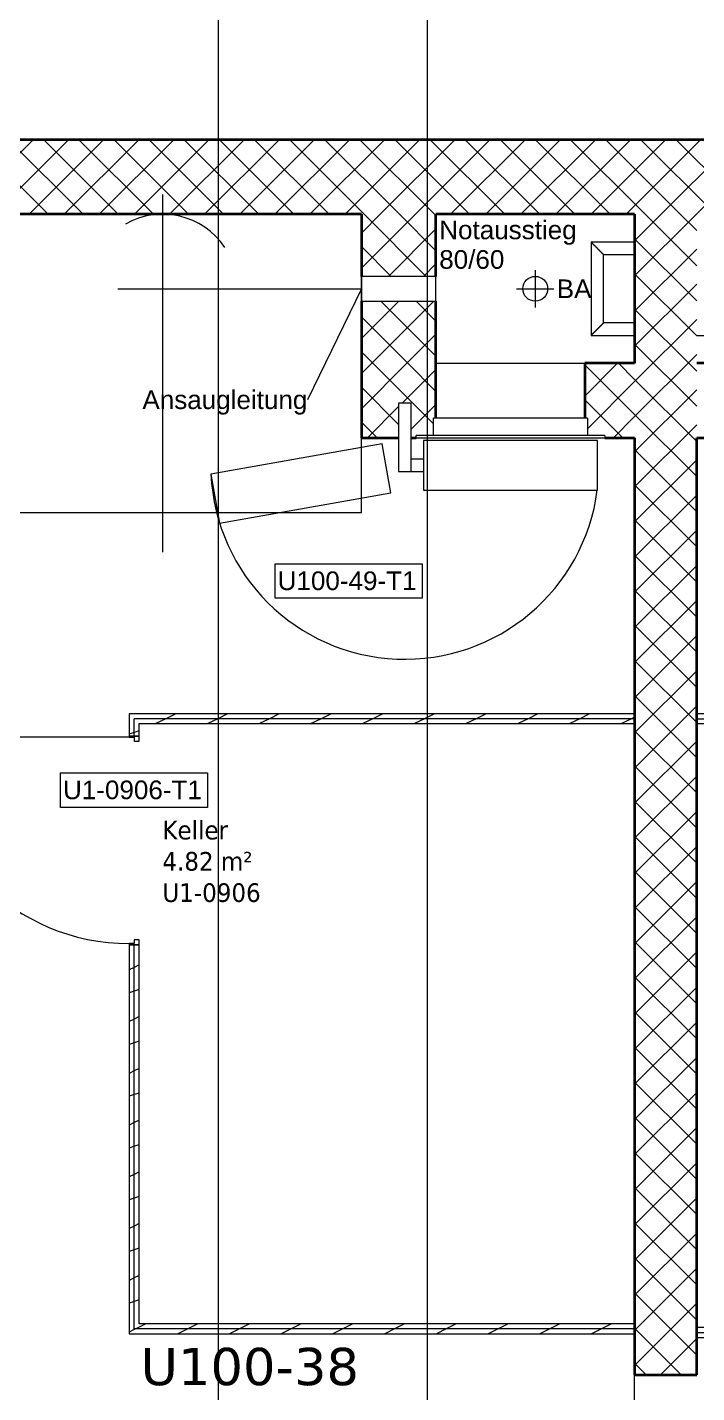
# Model space of a CAD drawing. Extents: x -982 to 937, y -179 to 616.
# Drawn here: x -832.5 to -778.6, y 395.7 to 505.6 of the extents above; entities that cross this region are included whole.
import ezdxf
from ezdxf.lldxf.tags import DXFTag

# ---------------------------------------------------------------- set-up
doc = ezdxf.new("R2010")
doc.units = 0
doc.layers.get('0').update_dxf_attribs({"lineweight": 13})
for name, color, linetype, lineweight in [('A-____-NOTE-TEXT', 7, 'Continuous', 9), ('A-AREA-____-IDEN', 7, 'Continuous', 5), ('A-DETL-____-THIN', 7, 'Continuous', 9), ('A-DETL-GENF-HDLN', 7, '_Verdeckte Linien_', 9), ('A-DOOR-____-HDLN', 7, '_Verdeckte Linien_', 9), ('A-DOOR-____-IDEN', 7, 'Continuous', 5), ('A-DOOR-____-OTLN', 7, 'Continuous', 9), ('A-DOOR-FRAM-MCUT', 7, 'Continuous', 9), ('A-DOOR-FRAM-OTLN', 7, 'Continuous', 9), ('A-DOOR-OPNG-OTLN', 7, 'Continuous', 9), ('A-WALL-____-MCUT', 7, 'Continuous', 35), ('A-WALL-____-PATT', 7, 'Continuous', 35), ('A-WALL-FNSH-MCUT', 7, 'Continuous', 35), ('I-WALL-____-OTLN', 7, 'Continuous', 9), ('M-HVAC-DUCT-IDEN', 7, 'Continuous', 5), ('M-HVAC-DUCT-OTLN', 7, 'Continuous', 9), ('Q-SPCQ-____-HDLN', 7, '_Verdeckte Linien_', 9), ('S-GRID-____-OTLN', 7, 'Continuous', 5), ('Vertikale Erschließung', 7, 'Continuous', 9)]:
    doc.layers.add(name, color=color, linetype=linetype, lineweight=lineweight)
doc.styles.get("Standard").update_dxf_attribs({"font": 'arial.ttf'})
tags = doc.linetypes.add('_Rasterlinie_', pattern=[0.375, 0.2, -0.05, 0.075, -0.05]).pattern_tags.tags
tags[10:11] = [DXFTag(74, 4), DXFTag(75, 0), DXFTag(340, '0'), DXFTag(46, 1.0), DXFTag(50, 0.0), DXFTag(44, 0.0), DXFTag(45, 0.0)]
tags[8:9] = [DXFTag(74, 4), DXFTag(75, 0), DXFTag(340, '0'), DXFTag(46, 1.0), DXFTag(50, 0.0), DXFTag(44, 0.0), DXFTag(45, 0.0)]
tags[6:7] = [DXFTag(74, 4), DXFTag(75, 0), DXFTag(340, '0'), DXFTag(46, 1.0), DXFTag(50, 0.0), DXFTag(44, 0.0), DXFTag(45, 0.0)]
tags[4:5] = [DXFTag(74, 4), DXFTag(75, 0), DXFTag(340, '0'), DXFTag(46, 1.0), DXFTag(50, 0.0), DXFTag(44, 0.0), DXFTag(45, 0.0)]
tags = doc.linetypes.add('_Strichpunkt - Fein_', pattern=[0.2, 0.1, -0.05, 0, -0.05]).pattern_tags.tags
tags[10:11] = [DXFTag(74, 4), DXFTag(75, 0), DXFTag(340, '0'), DXFTag(46, 1.0), DXFTag(50, 0.0), DXFTag(44, 0.0), DXFTag(45, 0.0)]
tags[8:9] = [DXFTag(74, 4), DXFTag(75, 0), DXFTag(340, '0'), DXFTag(46, 1.0), DXFTag(50, 0.0), DXFTag(44, 0.0), DXFTag(45, 0.0)]
tags[6:7] = [DXFTag(74, 4), DXFTag(75, 0), DXFTag(340, '0'), DXFTag(46, 1.0), DXFTag(50, 0.0), DXFTag(44, 0.0), DXFTag(45, 0.0)]
tags[4:5] = [DXFTag(74, 4), DXFTag(75, 0), DXFTag(340, '0'), DXFTag(46, 1.0), DXFTag(50, 0.0), DXFTag(44, 0.0), DXFTag(45, 0.0)]
tags = doc.linetypes.add('_Verdeckte Linien_', pattern=[0.15, 0.1, -0.05]).pattern_tags.tags
tags[6:7] = [DXFTag(74, 4), DXFTag(75, 0), DXFTag(340, '0'), DXFTag(46, 1.0), DXFTag(50, 0.0), DXFTag(44, 0.0), DXFTag(45, 0.0)]
tags[4:5] = [DXFTag(74, 4), DXFTag(75, 0), DXFTag(340, '0'), DXFTag(46, 1.0), DXFTag(50, 0.0), DXFTag(44, 0.0), DXFTag(45, 0.0)]
tags = doc.linetypes.add('Strich Punkt fein', pattern=[0.2, 0.1, -0.05, 0, -0.05]).pattern_tags.tags
tags[10:11] = [DXFTag(74, 4), DXFTag(75, 0), DXFTag(340, '0'), DXFTag(46, 1.0), DXFTag(50, 0.0), DXFTag(44, 0.0), DXFTag(45, 0.0)]
tags[8:9] = [DXFTag(74, 4), DXFTag(75, 0), DXFTag(340, '0'), DXFTag(46, 1.0), DXFTag(50, 0.0), DXFTag(44, 0.0), DXFTag(45, 0.0)]
tags[6:7] = [DXFTag(74, 4), DXFTag(75, 0), DXFTag(340, '0'), DXFTag(46, 1.0), DXFTag(50, 0.0), DXFTag(44, 0.0), DXFTag(45, 0.0)]
tags[4:5] = [DXFTag(74, 4), DXFTag(75, 0), DXFTag(340, '0'), DXFTag(46, 1.0), DXFTag(50, 0.0), DXFTag(44, 0.0), DXFTag(45, 0.0)]

# ---------------------------------------------------------------- blocks, each defined once
blk = doc.blocks.new('Referenz-A0UJ2GQRXE', base_point=(-954.02, -167.52))
at = {"layer": 'A-____-NOTE-TEXT', "color": 0, "linetype": 'Continuous', "lineweight": 5, "ltscale": 0.13}
for p, q in [((-791.56, 486.09), (-791.56, 483.09)), ((-793.06, 484.59), (-790.06, 484.59))]:
    blk.add_line(p, q, dxfattribs=at)
blk.add_circle((-791.56, 484.59), 1, dxfattribs=at)
at = {"layer": 'A-DETL-____-THIN', "color": 0, "linetype": 'Continuous', "ltscale": 0.13}
for p, q in [((-786.56, 472.39), (-800.56, 472.39)), ((-800.56, 472.39), (-800.56, 468.39)), ((-786.56, 468.39), (-786.56, 472.39)), ((-800.56, 468.39), (-786.56, 468.39))]:
    blk.add_line(p, q, dxfattribs=at)
at = {"layer": 'A-DETL-GENF-HDLN', "color": 0, "linetype": '_Verdeckte Linien_', "ltscale": 0.13}
for p, q in [((-821.56, 492.19), (-821.56, 463.39)), ((-824.56, 490.59), (-837.56, 490.59)), ((-805.56, 490.59), (-816.56, 490.59)), ((-805.56, 466.59), (-805.56, 490.59)), ((-825.16, 484.59), (-805.56, 484.59)), ((-803.88, 472.1), (-817.67, 469.67)), ((-803.19, 468.16), (-803.88, 472.1)), ((-817.67, 469.67), (-816.98, 465.73)), ((-816.98, 465.73), (-803.19, 468.16)), ((-837.56, 466.59), (-805.56, 466.59))]:
    blk.add_line(p, q, dxfattribs=at)
blk.add_ellipse((-821.56, 484.59), major_axis=(5, 3.32), ratio=1, start_param=0, end_param=1.50871, dxfattribs=at)
at = {"layer": 'A-DOOR-____-HDLN', "color": 0, "linetype": '_Verdeckte Linien_', "ltscale": 0.13}
blk.add_ellipse((-802.06, 470.4), major_axis=(-15.61, -0.72), ratio=1, start_param=0, end_param=2.96706, dxfattribs=at)
at = {"layer": 'A-DOOR-____-IDEN', "color": 0, "linetype": 'Continuous', "ltscale": 0.13}
for p, q in [((-812.5, 462.46), (-800.66, 462.46)), ((-812.5, 459.68), (-812.5, 462.46)), ((-800.66, 462.46), (-800.66, 459.68)), ((-800.66, 459.68), (-812.5, 459.68)), ((-829.78, 445.63), (-817.94, 445.63)), ((-829.78, 442.85), (-829.78, 445.63)), ((-817.94, 445.63), (-817.94, 442.85)), ((-817.94, 442.85), (-829.78, 442.85))]:
    blk.add_line(p, q, dxfattribs=at)
at = {"layer": 'A-DOOR-____-OTLN', "color": 0, "linetype": 'Continuous', "ltscale": 0.13}
for p, q in [((-802.56, 475.39), (-802.56, 469.89)), ((-801.56, 475.39), (-802.56, 475.39)), ((-801.56, 469.89), (-801.56, 475.39)), ((-800.56, 470.89), (-801.56, 470.89)), ((-802.56, 469.89), (-801.56, 469.89)), ((-801.56, 469.89), (-800.56, 469.89))]:
    blk.add_line(p, q, dxfattribs=at)
at = {"layer": 'A-DOOR-____-OTLN', "color": 0, "linetype": 'Strich Punkt fein', "ltscale": 0.13}
blk.add_line((-783.56, 379.19), (-783.56, 397.19), dxfattribs=at)
at = {"layer": 'A-DOOR-FRAM-MCUT', "color": 0, "linetype": 'Continuous', "ltscale": 0.13}
for p, q in [((-824.26, 448.59), (-824.26, 448.49)), ((-823.46, 448.59), (-824.26, 448.59)), ((-824.26, 448.49), (-823.86, 448.49)), ((-823.86, 448.49), (-823.86, 448.19)), ((-823.46, 448.19), (-823.46, 448.59)), ((-823.86, 448.19), (-823.46, 448.19)), ((-824.26, 431.89), (-824.26, 431.79)), ((-823.86, 431.89), (-824.26, 431.89)), ((-823.46, 432.19), (-823.86, 432.19)), ((-823.86, 432.19), (-823.86, 431.89)), ((-823.46, 431.79), (-823.46, 432.19)), ((-824.26, 431.79), (-823.46, 431.79))]:
    blk.add_line(p, q, dxfattribs=at)
at = {"layer": 'A-DOOR-FRAM-OTLN', "color": 0, "linetype": 'Continuous', "ltscale": 0.13}
for p, q in [((-787.36, 474.19), (-799.76, 474.19)), ((-799.76, 472.79), (-799.76, 474.19)), ((-787.36, 474.19), (-787.36, 472.79)), ((-785.96, 472.79), (-801.16, 472.79)), ((-801.16, 472.59), (-801.16, 472.79)), ((-801.16, 472.59), (-785.96, 472.59)), ((-785.96, 472.79), (-785.96, 472.59))]:
    blk.add_line(p, q, dxfattribs=at)
at = {"layer": 'A-DOOR-OPNG-OTLN', "color": 0, "linetype": 'Continuous', "ltscale": 0.13}
blk.add_line((-824.26, 448.49), (-840.86, 448.49), dxfattribs=at)
blk.add_ellipse((-824.26, 448.49), major_axis=(-16.6, 0), ratio=1, start_param=0, end_param=1.570796, dxfattribs=at)
at = {"layer": 'A-WALL-____-MCUT', "color": 0, "linetype": 'Continuous', "ltscale": 0.35}
for p, q in [((-659.46, 496.59), (-948.54, 496.59)), ((-805.56, 490.59), (-916.86, 490.59)), ((-805.56, 490.59), (-805.56, 485.59)), ((-799.56, 485.59), (-799.56, 490.59)), ((-783.56, 490.59), (-799.56, 490.59)), ((-783.56, 490.59), (-783.56, 478.59)), ((-805.56, 483.59), (-805.56, 472.59)), ((-799.56, 474.19), (-799.56, 483.59)), ((-783.56, 478.59), (-787.56, 478.59)), ((-787.56, 478.59), (-787.56, 474.19)), ((-774.56, 478.59), (-778.56, 478.59)), ((-805.56, 472.59), (-802.56, 472.59)), ((-801.56, 472.59), (-801.16, 472.59)), ((-785.96, 472.59), (-783.56, 472.59)), ((-783.56, 472.59), (-783.56, 397.19)), ((-778.56, 397.19), (-778.56, 472.59)), ((-778.56, 472.59), (-776.16, 472.59)), ((-783.56, 397.19), (-778.56, 397.19))]:
    blk.add_line(p, q, dxfattribs=at)
at = {"layer": 'A-WALL-____-MCUT', "color": 0, "linetype": 'Continuous', "lineweight": 9, "ltscale": 0.13}
for p, q in [((-823.86, 448.59), (-823.86, 449.99)), ((-783.56, 449.99), (-823.86, 449.99)), ((-778.56, 449.99), (-740.86, 449.99)), ((-823.86, 400.89), (-823.86, 431.79)), ((-783.56, 400.89), (-823.86, 400.89)), ((-778.56, 400.59), (-740.86, 400.59))]:
    blk.add_line(p, q, dxfattribs=at)
at = {"layer": 'A-WALL-____-PATT', "color": 0, "linetype": 'Continuous', "lineweight": 9, "ltscale": 0.13}
for p, q in [((-837.98, 490.59), (-831.98, 496.59)), ((-830.79, 490.59), (-836.79, 496.59)), ((-835.15, 490.59), (-829.15, 496.59)), ((-827.96, 490.59), (-833.96, 496.59)), ((-832.32, 490.59), (-826.32, 496.59)), ((-825.13, 490.59), (-831.13, 496.59)), ((-829.49, 490.59), (-823.49, 496.59)), ((-822.3, 490.59), (-828.3, 496.59)), ((-826.67, 490.59), (-820.67, 496.59)), ((-819.47, 490.59), (-825.47, 496.59)), ((-823.84, 490.59), (-817.84, 496.59)), ((-816.65, 490.59), (-822.65, 496.59)), ((-821.01, 490.59), (-815.01, 496.59)), ((-813.82, 490.59), (-819.82, 496.59)), ((-818.18, 490.59), (-812.18, 496.59)), ((-810.99, 490.59), (-816.99, 496.59)), ((-815.35, 490.59), (-809.35, 496.59)), ((-808.16, 490.59), (-814.16, 496.59)), ((-812.52, 490.59), (-806.52, 496.59)), ((-805.33, 490.59), (-811.33, 496.59)), ((-809.7, 490.59), (-803.7, 496.59)), ((-802.5, 490.59), (-808.5, 496.59)), ((-806.87, 490.59), (-800.87, 496.59)), ((-799.68, 490.59), (-805.68, 496.59)), ((-804.04, 490.59), (-798.04, 496.59)), ((-796.85, 490.59), (-802.85, 496.59)), ((-801.21, 490.59), (-795.21, 496.59)), ((-794.02, 490.59), (-800.02, 496.59)), ((-798.38, 490.59), (-792.38, 496.59)), ((-791.19, 490.59), (-797.19, 496.59)), ((-795.55, 490.59), (-789.55, 496.59)), ((-788.36, 490.59), (-794.36, 496.59)), ((-792.72, 490.59), (-786.72, 496.59)), ((-785.53, 490.59), (-791.53, 496.59)), ((-789.9, 490.59), (-783.9, 496.59)), ((-782.71, 490.59), (-788.71, 496.59)), ((-787.07, 490.59), (-781.07, 496.59)), ((-779.88, 490.59), (-785.88, 496.59)), ((-784.24, 490.59), (-778.24, 496.59)), ((-777.05, 490.59), (-783.05, 496.59)), ((-781.41, 490.59), (-775.41, 496.59)), ((-774.22, 490.59), (-780.22, 496.59)), ((-778.58, 490.59), (-772.58, 496.59)), ((-805.56, 489.07), (-804.04, 490.59)), ((-805.56, 486.24), (-801.21, 490.59)), ((-800.33, 485.59), (-805.33, 490.59)), ((-799.56, 487.65), (-802.5, 490.59)), ((-799.56, 490.48), (-799.68, 490.59)), ((-783.56, 488.44), (-781.41, 490.59)), ((-783.56, 485.62), (-778.58, 490.59)), ((-778.56, 486.45), (-782.71, 490.59)), ((-778.56, 489.27), (-779.88, 490.59)), ((-803.38, 485.59), (-799.56, 489.42)), ((-803.16, 485.59), (-805.56, 487.99)), ((-778.56, 483.62), (-783.56, 488.62)), ((-783.56, 482.79), (-778.56, 487.79)), ((-800.55, 485.59), (-799.56, 486.59)), ((-778.56, 480.79), (-783.56, 485.79)), ((-783.56, 479.96), (-778.56, 484.96)), ((-805.56, 483.42), (-805.38, 483.59)), ((-805.56, 480.59), (-802.55, 483.59)), ((-804.72, 478.59), (-799.72, 483.59)), ((-799.56, 479.16), (-803.99, 483.59)), ((-799.56, 481.99), (-801.16, 483.59)), ((-778.56, 477.96), (-783.56, 482.96)), ((-801.82, 478.59), (-805.56, 482.33)), ((-783.56, 477.13), (-778.56, 482.13)), ((-801.9, 478.59), (-799.56, 480.93)), ((-804.65, 478.59), (-805.56, 479.51)), ((-778.56, 475.13), (-783.56, 480.13)), ((-783.56, 474.3), (-778.56, 479.3)), ((-805.56, 477.76), (-804.72, 478.59)), ((-805.56, 474.93), (-801.9, 478.59)), ((-799.76, 473.71), (-804.65, 478.59)), ((-802.27, 475.39), (-799.56, 478.1)), ((-799.56, 476.33), (-801.82, 478.59)), ((-787.56, 475.96), (-784.93, 478.59)), ((-783.56, 474.48), (-787.56, 478.48)), ((-783.56, 477.3), (-784.85, 478.59)), ((-787.36, 473.33), (-783.56, 477.13)), ((-778.56, 472.3), (-783.56, 477.3)), ((-802.56, 473.67), (-805.56, 476.68)), ((-783.56, 471.47), (-778.56, 476.47)), ((-805.07, 472.59), (-802.56, 475.11)), ((-801.56, 473.28), (-799.56, 475.27)), ((-784.5, 472.59), (-787.56, 475.65)), ((-804.3, 472.59), (-805.56, 473.85)), ((-785.27, 472.59), (-783.56, 474.3)), ((-778.56, 469.48), (-783.56, 474.48)), ((-783.56, 468.65), (-778.56, 473.65)), ((-801.47, 472.59), (-801.56, 472.67)), ((-778.56, 466.65), (-783.56, 471.65)), ((-783.56, 465.82), (-778.56, 470.82)), ((-778.56, 463.82), (-783.56, 468.82)), ((-783.56, 462.99), (-778.56, 467.99)), ((-778.56, 460.99), (-783.56, 465.99)), ((-783.56, 460.16), (-778.56, 465.16)), ((-778.56, 458.16), (-783.56, 463.16)), ((-783.56, 457.33), (-778.56, 462.33)), ((-778.56, 455.33), (-783.56, 460.33)), ((-783.56, 454.5), (-778.56, 459.5)), ((-778.56, 452.51), (-783.56, 457.51)), ((-783.56, 451.68), (-778.56, 456.68)), ((-778.56, 449.68), (-783.56, 454.68)), ((-783.56, 448.85), (-778.56, 453.85)), ((-778.56, 446.85), (-783.56, 451.85)), ((-783.56, 446.02), (-778.56, 451.02)), ((-821.3, 449.99), (-822.1, 449.59)), ((-820.5, 450.39), (-821.3, 449.99)), ((-817.13, 449.99), (-817.93, 449.59)), ((-816.33, 450.39), (-817.13, 449.99)), ((-812.97, 449.99), (-813.77, 449.59)), ((-812.17, 450.39), (-812.97, 449.99)), ((-808.8, 449.99), (-809.6, 449.59)), ((-808, 450.39), (-808.8, 449.99)), ((-804.64, 449.99), (-805.44, 449.59)), ((-803.84, 450.39), (-804.64, 449.99)), ((-800.47, 449.99), (-801.27, 449.59)), ((-799.67, 450.39), (-800.47, 449.99)), ((-796.31, 449.99), (-797.11, 449.59)), ((-795.51, 450.39), (-796.31, 449.99)), ((-792.14, 449.99), (-792.94, 449.59)), ((-791.34, 450.39), (-792.14, 449.99)), ((-787.98, 449.99), (-788.78, 449.59)), ((-787.18, 450.39), (-787.98, 449.99)), ((-783.81, 449.99), (-784.61, 449.59)), ((-783.56, 450.12), (-783.81, 449.99)), ((-823.86, 448.88), (-824.26, 448.75)), ((-823.46, 449.02), (-823.86, 448.88)), ((-778.56, 444.02), (-783.56, 449.02)), ((-783.56, 443.19), (-778.56, 448.19)), ((-778.56, 441.19), (-783.56, 446.19)), ((-783.56, 440.36), (-778.56, 445.36)), ((-778.56, 438.36), (-783.56, 443.36)), ((-783.56, 437.53), (-778.56, 442.53)), ((-778.56, 435.53), (-783.56, 440.53)), ((-783.56, 434.7), (-778.56, 439.7)), ((-778.56, 432.71), (-783.56, 437.71)), ((-783.56, 431.88), (-778.56, 436.88)), ((-778.56, 429.88), (-783.56, 434.88)), ((-783.56, 429.05), (-778.56, 434.05)), ((-778.56, 427.05), (-783.56, 432.05)), ((-783.56, 426.22), (-778.56, 431.22)), ((-823.86, 429.97), (-824.26, 429.77)), ((-823.46, 430.17), (-823.86, 429.97)), ((-778.56, 424.22), (-783.56, 429.22)), ((-823.86, 428.06), (-824.26, 427.93)), ((-823.46, 428.19), (-823.86, 428.06)), ((-783.56, 423.39), (-778.56, 428.39)), ((-778.56, 421.39), (-783.56, 426.39)), ((-823.86, 425.81), (-824.26, 425.61)), ((-823.46, 426.01), (-823.86, 425.81)), ((-783.56, 420.56), (-778.56, 425.56)), ((-823.86, 423.9), (-824.26, 423.76)), ((-823.46, 424.03), (-823.86, 423.9)), ((-778.56, 418.56), (-783.56, 423.56)), ((-783.56, 417.73), (-778.56, 422.73)), ((-823.86, 421.64), (-824.26, 421.44)), ((-823.46, 421.84), (-823.86, 421.64)), ((-823.46, 419.86), (-823.86, 419.73)), ((-778.56, 415.74), (-783.56, 420.74)), ((-783.56, 414.91), (-778.56, 419.91)), ((-823.86, 419.73), (-824.26, 419.6)), ((-823.46, 417.68), (-823.86, 417.48)), ((-778.56, 412.91), (-783.56, 417.91)), ((-823.86, 417.48), (-824.26, 417.28)), ((-783.56, 412.08), (-778.56, 417.08)), ((-823.86, 415.57), (-824.26, 415.43)), ((-823.46, 415.7), (-823.86, 415.57)), ((-778.56, 410.08), (-783.56, 415.08)), ((-823.86, 413.31), (-824.26, 413.11)), ((-823.46, 413.51), (-823.86, 413.31)), ((-783.56, 409.25), (-778.56, 414.25)), ((-778.56, 407.25), (-783.56, 412.25)), ((-823.86, 411.4), (-824.26, 411.27)), ((-823.46, 411.54), (-823.86, 411.4)), ((-783.56, 406.42), (-778.56, 411.42)), ((-823.86, 409.15), (-824.26, 408.95)), ((-823.46, 409.35), (-823.86, 409.15)), ((-778.56, 404.42), (-783.56, 409.42)), ((-783.56, 403.59), (-778.56, 408.59)), ((-823.86, 407.24), (-824.26, 407.1)), ((-823.46, 407.37), (-823.86, 407.24)), ((-778.56, 401.59), (-783.56, 406.59)), ((-783.56, 400.76), (-778.56, 405.76)), ((-823.86, 404.98), (-824.26, 404.78)), ((-823.46, 405.18), (-823.86, 404.98)), ((-778.56, 398.77), (-783.56, 403.77)), ((-823.86, 403.07), (-824.26, 402.94)), ((-823.46, 403.21), (-823.86, 403.07)), ((-783.56, 397.94), (-778.56, 402.94)), ((-822.91, 401.29), (-823.46, 401.02)), ((-818.74, 401.29), (-819.54, 400.89)), ((-814.58, 401.29), (-815.38, 400.89)), ((-810.41, 401.29), (-811.21, 400.89)), ((-806.25, 401.29), (-807.05, 400.89)), ((-802.08, 401.29), (-802.88, 400.89)), ((-797.92, 401.29), (-798.72, 400.89)), ((-793.75, 401.29), (-794.55, 400.89)), ((-789.59, 401.29), (-790.39, 400.89)), ((-785.42, 401.29), (-786.22, 400.89)), ((-823.86, 400.82), (-824.26, 400.62)), ((-823.71, 400.89), (-823.86, 400.82)), ((-823.46, 401.02), (-823.71, 400.89)), ((-819.54, 400.89), (-820.34, 400.49)), ((-815.38, 400.89), (-816.18, 400.49)), ((-811.21, 400.89), (-812.01, 400.49)), ((-807.05, 400.89), (-807.85, 400.49)), ((-802.88, 400.89), (-803.68, 400.49)), ((-798.72, 400.89), (-799.52, 400.49)), ((-794.55, 400.89), (-795.35, 400.49)), ((-790.39, 400.89), (-791.19, 400.49)), ((-786.22, 400.89), (-787.02, 400.49)), ((-779.82, 397.19), (-783.56, 400.94)), ((-781.47, 397.19), (-778.56, 400.11)), ((-778.49, 400.59), (-778.56, 400.56)), ((-782.64, 397.19), (-783.56, 398.11)), ((-778.64, 397.19), (-778.56, 397.28))]:
    blk.add_line(p, q, dxfattribs=at)
at = {"layer": 'A-WALL-FNSH-MCUT', "color": 0, "linetype": 'Continuous', "lineweight": 9, "ltscale": 0.13}
for p, q in [((-824.26, 450.39), (-824.26, 448.59)), ((-783.56, 450.39), (-824.26, 450.39)), ((-823.46, 448.59), (-823.46, 449.59)), ((-823.46, 449.59), (-783.56, 449.59)), ((-740.46, 450.39), (-778.56, 450.39)), ((-778.56, 449.59), (-741.26, 449.59)), ((-824.26, 448.59), (-823.46, 448.59)), ((-824.26, 431.79), (-824.26, 400.49)), ((-823.46, 431.79), (-824.26, 431.79)), ((-823.46, 401.29), (-823.46, 431.79)), ((-783.56, 401.29), (-823.46, 401.29)), ((-824.26, 400.49), (-783.56, 400.49)), ((-741.26, 400.99), (-778.56, 400.99)), ((-778.56, 400.19), (-740.46, 400.19))]:
    blk.add_line(p, q, dxfattribs=at)
at = {"layer": 'I-WALL-____-OTLN', "color": 0, "linetype": 'Continuous', "ltscale": 0.13}
blk.add_line((-799.56, 478.59), (-787.56, 478.59), dxfattribs=at)
at = {"layer": 'M-HVAC-DUCT-IDEN', "color": 0, "linetype": 'Continuous', "ltscale": 0.13}
blk.add_line((-805.56, 484.59), (-809.89, 475.64), dxfattribs=at)
at = {"layer": 'M-HVAC-DUCT-OTLN', "color": 0, "linetype": '_Strichpunkt - Fein_', "ltscale": 0.13}
for p, q in [((-799.56, 485.59), (-805.56, 485.59)), ((-805.56, 485.59), (-805.56, 483.59)), ((-799.56, 483.59), (-799.56, 485.59)), ((-805.56, 483.59), (-799.56, 483.59))]:
    blk.add_line(p, q, dxfattribs=at)
at = {"layer": 'Q-SPCQ-____-HDLN', "color": 0, "linetype": '_Verdeckte Linien_', "ltscale": 0.13}
blk.add_line((-821.56, 490.59), (-821.56, 466.59), dxfattribs=at)
at = {"layer": 'S-GRID-____-OTLN', "color": 0, "linetype": '_Rasterlinie_', "ltscale": 0.13}
for p, q in [((-800.26, 606.16), (-800.26, 205.98)), ((-817.06, -167.52), (-817.06, 592.59))]:
    blk.add_line(p, q, dxfattribs=at)
at = {"layer": 'Vertikale Erschließung', "color": 0, "linetype": 'Continuous', "ltscale": 0.13}
for p, q in [((-787.06, 488.34), (-787.06, 480.84)), ((-783.56, 488.34), (-787.06, 488.34)), ((-787.05, 488.34), (-787.06, 488.34)), ((-787.06, 488.34), (-787.06, 488.34)), ((-787.06, 488.34), (-787.06, 488.34)), ((-787.05, 488.33), (-787.05, 488.34)), ((-787.05, 488.34), (-787.05, 488.34)), ((-787.04, 488.33), (-787.05, 488.33)), ((-787.04, 488.32), (-787.04, 488.33)), ((-787.03, 488.32), (-787.04, 488.32)), ((-787.04, 488.32), (-787.04, 488.32)), ((-787.03, 488.31), (-787.03, 488.32)), ((-787.02, 488.31), (-787.03, 488.31)), ((-787.02, 488.3), (-787.02, 488.31)), ((-787.01, 488.3), (-787.02, 488.3)), ((-787.02, 488.3), (-787.02, 488.3)), ((-787.01, 488.29), (-787.01, 488.3)), ((-787, 488.29), (-787.01, 488.29)), ((-787, 488.28), (-787, 488.29)), ((-786.99, 488.28), (-787, 488.28)), ((-786.99, 488.27), (-786.99, 488.28)), ((-786.98, 488.26), (-786.99, 488.27)), ((-786.97, 488.26), (-786.98, 488.26)), ((-786.97, 488.25), (-786.97, 488.26)), ((-786.96, 488.25), (-786.97, 488.25)), ((-786.96, 488.24), (-786.96, 488.25)), ((-786.95, 488.24), (-786.96, 488.24)), ((-786.95, 488.23), (-786.95, 488.24)), ((-786.94, 488.23), (-786.95, 488.23)), ((-786.95, 488.23), (-786.95, 488.23)), ((-786.94, 488.22), (-786.94, 488.23)), ((-786.93, 488.22), (-786.94, 488.22)), ((-786.93, 488.21), (-786.93, 488.22)), ((-786.92, 488.21), (-786.93, 488.21)), ((-786.93, 488.21), (-786.93, 488.21)), ((-786.92, 488.2), (-786.92, 488.21)), ((-786.91, 488.2), (-786.92, 488.2)), ((-786.92, 488.2), (-786.92, 488.2)), ((-786.9, 488.19), (-786.91, 488.2)), ((-786.9, 488.18), (-786.9, 488.19)), ((-786.89, 488.17), (-786.9, 488.18)), ((-786.88, 488.16), (-786.89, 488.17)), ((-786.87, 488.16), (-786.88, 488.16)), ((-786.86, 488.15), (-786.87, 488.16)), ((-786.86, 488.14), (-786.86, 488.15)), ((-786.85, 488.14), (-786.86, 488.14)), ((-786.85, 488.13), (-786.85, 488.14)), ((-786.84, 488.12), (-786.85, 488.13)), ((-786.85, 488.13), (-786.85, 488.13)), ((-786.83, 488.12), (-786.84, 488.12)), ((-786.84, 488.12), (-786.84, 488.12)), ((-786.83, 488.11), (-786.83, 488.12)), ((-786.82, 488.11), (-786.83, 488.11)), ((-786.82, 488.1), (-786.82, 488.11)), ((-786.81, 488.1), (-786.82, 488.1)), ((-786.81, 488.09), (-786.81, 488.1)), ((-786.8, 488.09), (-786.81, 488.09)), ((-786.8, 488.08), (-786.8, 488.09)), ((-786.79, 488.08), (-786.8, 488.08)), ((-786.79, 488.07), (-786.79, 488.08)), ((-786.78, 488.07), (-786.79, 488.07)), ((-786.78, 488.06), (-786.78, 488.07)), ((-786.77, 488.05), (-786.78, 488.06)), ((-786.78, 488.06), (-786.78, 488.06)), ((-786.76, 488.04), (-786.77, 488.05)), ((-786.77, 488.05), (-786.77, 488.05)), ((-786.75, 488.03), (-786.76, 488.04)), ((-786.76, 488.04), (-786.76, 488.04)), ((-786.74, 488.02), (-786.75, 488.03)), ((-786.75, 488.03), (-786.75, 488.03)), ((-786.73, 488.01), (-786.74, 488.02)), ((-786.74, 488.02), (-786.74, 488.02)), ((-786.72, 488.01), (-786.73, 488.01)), ((-786.72, 488), (-786.72, 488.01)), ((-786.71, 488), (-786.72, 488)), ((-786.71, 487.99), (-786.71, 488)), ((-786.7, 487.99), (-786.71, 487.99)), ((-786.7, 487.98), (-786.7, 487.99)), ((-786.69, 487.98), (-786.7, 487.98)), ((-786.69, 487.97), (-786.69, 487.98)), ((-786.68, 487.97), (-786.69, 487.97)), ((-786.68, 487.96), (-786.68, 487.97)), ((-786.67, 487.96), (-786.68, 487.96)), ((-786.67, 487.95), (-786.67, 487.96)), ((-786.66, 487.95), (-786.67, 487.95)), ((-786.66, 487.94), (-786.66, 487.95)), ((-786.65, 487.94), (-786.66, 487.94)), ((-786.65, 487.93), (-786.65, 487.94)), ((-786.64, 487.92), (-786.65, 487.93)), ((-786.63, 487.91), (-786.64, 487.92)), ((-786.64, 487.92), (-786.64, 487.92)), ((-786.62, 487.91), (-786.63, 487.91)), ((-786.62, 487.9), (-786.62, 487.91)), ((-786.61, 487.9), (-786.62, 487.9)), ((-786.61, 487.89), (-786.61, 487.9)), ((-786.6, 487.89), (-786.61, 487.89)), ((-786.6, 487.88), (-786.6, 487.89)), ((-786.59, 487.88), (-786.6, 487.88)), ((-786.59, 487.87), (-786.59, 487.88)), ((-786.58, 487.86), (-786.59, 487.87)), ((-786.57, 487.85), (-786.58, 487.86)), ((-786.58, 487.86), (-786.58, 487.86)), ((-786.56, 487.85), (-786.57, 487.85)), ((-786.56, 487.84), (-786.56, 487.85)), ((-786.55, 487.84), (-786.56, 487.84)), ((-786.55, 487.83), (-786.55, 487.84)), ((-786.54, 487.83), (-786.55, 487.83)), ((-786.54, 487.82), (-786.54, 487.83)), ((-786.53, 487.82), (-786.54, 487.82)), ((-786.53, 487.81), (-786.53, 487.82)), ((-786.52, 487.8), (-786.53, 487.81)), ((-786.51, 487.79), (-786.52, 487.8)), ((-786.52, 487.8), (-786.52, 487.8)), ((-786.5, 487.79), (-786.51, 487.79)), ((-786.5, 487.78), (-786.5, 487.79)), ((-786.49, 487.78), (-786.5, 487.78)), ((-786.49, 487.77), (-786.49, 487.78)), ((-786.48, 487.77), (-786.49, 487.77)), ((-786.48, 487.76), (-786.48, 487.77)), ((-786.47, 487.76), (-786.48, 487.76)), ((-786.47, 487.75), (-786.47, 487.76)), ((-786.46, 487.75), (-786.47, 487.75)), ((-786.46, 487.74), (-786.46, 487.75)), ((-786.45, 487.73), (-786.46, 487.74)), ((-786.44, 487.72), (-786.45, 487.73)), ((-786.45, 487.73), (-786.45, 487.73)), ((-786.43, 487.72), (-786.44, 487.72)), ((-786.43, 487.71), (-786.43, 487.72)), ((-786.42, 487.71), (-786.43, 487.71)), ((-786.42, 487.7), (-786.42, 487.71)), ((-786.41, 487.7), (-786.42, 487.7)), ((-786.41, 487.69), (-786.41, 487.7)), ((-786.4, 487.69), (-786.41, 487.69)), ((-786.4, 487.68), (-786.4, 487.69)), ((-786.39, 487.68), (-786.4, 487.68)), ((-786.39, 487.67), (-786.39, 487.68)), ((-786.38, 487.67), (-786.39, 487.67)), ((-786.38, 487.66), (-786.38, 487.67)), ((-786.37, 487.66), (-786.38, 487.66)), ((-786.37, 487.65), (-786.37, 487.66)), ((-786.36, 487.65), (-786.37, 487.65)), ((-786.36, 487.64), (-786.36, 487.65)), ((-786.35, 487.64), (-786.36, 487.64)), ((-786.35, 487.63), (-786.35, 487.64)), ((-786.34, 487.63), (-786.35, 487.63)), ((-786.34, 487.62), (-786.34, 487.63)), ((-786.33, 487.62), (-786.34, 487.62)), ((-786.33, 487.61), (-786.33, 487.62)), ((-786.32, 487.61), (-786.33, 487.61)), ((-786.32, 487.6), (-786.32, 487.61)), ((-786.31, 487.6), (-786.32, 487.6)), ((-786.31, 487.59), (-786.31, 487.6)), ((-786.3, 487.58), (-786.31, 487.59)), ((-786.29, 487.57), (-786.3, 487.58)), ((-786.28, 487.57), (-786.29, 487.57)), ((-786.27, 487.56), (-786.28, 487.57)), ((-786.26, 487.55), (-786.27, 487.56)), ((-786.25, 487.54), (-786.26, 487.55)), ((-786.25, 487.53), (-786.25, 487.54)), ((-786.24, 487.52), (-786.25, 487.53)), ((-786.23, 487.51), (-786.24, 487.52)), ((-786.22, 487.5), (-786.23, 487.51)), ((-786.21, 487.5), (-786.22, 487.5)), ((-786.21, 487.49), (-786.21, 487.5)), ((-786.2, 487.49), (-786.21, 487.49)), ((-786.2, 487.48), (-786.2, 487.49)), ((-786.19, 487.48), (-786.2, 487.48)), ((-786.19, 487.47), (-786.19, 487.48)), ((-786.18, 487.47), (-786.19, 487.47)), ((-786.19, 487.47), (-786.19, 487.47)), ((-786.18, 487.46), (-786.18, 487.47)), ((-786.17, 487.46), (-786.18, 487.46)), ((-786.18, 487.46), (-786.18, 487.46)), ((-786.17, 487.45), (-786.17, 487.46)), ((-786.16, 487.45), (-786.17, 487.45)), ((-786.17, 487.45), (-786.17, 487.45)), ((-786.16, 487.44), (-786.16, 487.45)), ((-786.15, 487.43), (-786.16, 487.44)), ((-786.14, 487.43), (-786.15, 487.43)), ((-786.14, 487.42), (-786.14, 487.43)), ((-786.13, 487.42), (-786.14, 487.42)), ((-786.13, 487.41), (-786.13, 487.42)), ((-786.12, 487.4), (-786.13, 487.41)), ((-786.11, 487.39), (-786.12, 487.4)), ((-786.12, 487.4), (-786.12, 487.4)), ((-786.1, 487.39), (-786.11, 487.39)), ((-786.11, 487.39), (-786.11, 487.39)), ((-786.1, 487.38), (-786.1, 487.39)), ((-786.09, 487.38), (-786.1, 487.38)), ((-786.09, 487.37), (-786.09, 487.38)), ((-786.08, 487.37), (-786.09, 487.37)), ((-786.09, 487.37), (-786.09, 487.37)), ((-786.08, 487.36), (-786.08, 487.37)), ((-786.07, 487.35), (-786.08, 487.36)), ((-786.08, 487.36), (-786.08, 487.36)), ((-786.06, 487.35), (-786.07, 487.35)), ((-786.07, 487.35), (-786.07, 487.35)), ((-786.06, 487.34), (-786.06, 487.35)), ((-786.06, 481.84), (-786.06, 487.34)), ((-786.06, 487.34), (-783.56, 487.34)), ((-786.06, 487.34), (-786.06, 487.34)), ((-786.06, 487.34), (-786.06, 487.34)), ((-786.56, 481.34), (-786.57, 481.33)), ((-786.55, 481.35), (-786.56, 481.34)), ((-786.56, 481.34), (-786.56, 481.34)), ((-786.54, 481.36), (-786.55, 481.35)), ((-786.55, 481.35), (-786.55, 481.35)), ((-786.53, 481.37), (-786.54, 481.36)), ((-786.54, 481.36), (-786.54, 481.36)), ((-786.52, 481.38), (-786.53, 481.38)), ((-786.53, 481.38), (-786.53, 481.37)), ((-786.51, 481.39), (-786.52, 481.39)), ((-786.52, 481.39), (-786.52, 481.38)), ((-786.5, 481.4), (-786.51, 481.39)), ((-786.49, 481.41), (-786.5, 481.4)), ((-786.5, 481.4), (-786.5, 481.4)), ((-786.48, 481.42), (-786.49, 481.41)), ((-786.49, 481.41), (-786.49, 481.41)), ((-786.47, 481.43), (-786.48, 481.42)), ((-786.48, 481.42), (-786.48, 481.42)), ((-786.46, 481.44), (-786.47, 481.43)), ((-786.47, 481.43), (-786.47, 481.43)), ((-786.45, 481.45), (-786.46, 481.45)), ((-786.46, 481.45), (-786.46, 481.44)), ((-786.44, 481.46), (-786.45, 481.46)), ((-786.45, 481.46), (-786.45, 481.45)), ((-786.43, 481.47), (-786.44, 481.46)), ((-786.42, 481.48), (-786.43, 481.47)), ((-786.43, 481.47), (-786.43, 481.47)), ((-786.41, 481.49), (-786.42, 481.48)), ((-786.42, 481.48), (-786.42, 481.48)), ((-786.4, 481.5), (-786.41, 481.49)), ((-786.41, 481.49), (-786.41, 481.49)), ((-786.39, 481.51), (-786.4, 481.5)), ((-786.4, 481.5), (-786.4, 481.5)), ((-786.38, 481.52), (-786.39, 481.51)), ((-786.39, 481.51), (-786.39, 481.51)), ((-786.37, 481.53), (-786.38, 481.52)), ((-786.38, 481.52), (-786.38, 481.52)), ((-786.36, 481.54), (-786.37, 481.53)), ((-786.37, 481.53), (-786.37, 481.53)), ((-786.35, 481.55), (-786.36, 481.54)), ((-786.36, 481.54), (-786.36, 481.54)), ((-786.34, 481.56), (-786.35, 481.55)), ((-786.35, 481.55), (-786.35, 481.55)), ((-786.33, 481.57), (-786.34, 481.56)), ((-786.34, 481.56), (-786.34, 481.56)), ((-786.32, 481.58), (-786.33, 481.57)), ((-786.33, 481.57), (-786.33, 481.57)), ((-786.31, 481.59), (-786.32, 481.58)), ((-786.32, 481.58), (-786.32, 481.58)), ((-786.3, 481.6), (-786.31, 481.59)), ((-786.31, 481.59), (-786.31, 481.59)), ((-786.29, 481.61), (-786.3, 481.6)), ((-786.28, 481.62), (-786.29, 481.61)), ((-786.27, 481.63), (-786.28, 481.62)), ((-786.26, 481.64), (-786.27, 481.63)), ((-786.25, 481.65), (-786.26, 481.64)), ((-786.24, 481.66), (-786.25, 481.66)), ((-786.25, 481.66), (-786.25, 481.65)), ((-786.23, 481.67), (-786.24, 481.66)), ((-786.22, 481.68), (-786.23, 481.67)), ((-786.21, 481.69), (-786.22, 481.68)), ((-786.2, 481.7), (-786.21, 481.7)), ((-786.21, 481.7), (-786.21, 481.69)), ((-786.19, 481.71), (-786.2, 481.7)), ((-786.2, 481.7), (-786.2, 481.7)), ((-786.18, 481.72), (-786.19, 481.72)), ((-786.19, 481.72), (-786.19, 481.71)), ((-786.19, 481.71), (-786.19, 481.71)), ((-786.17, 481.73), (-786.18, 481.73)), ((-786.18, 481.73), (-786.18, 481.72)), ((-786.18, 481.72), (-786.18, 481.72)), ((-786.16, 481.74), (-786.17, 481.74)), ((-786.17, 481.74), (-786.17, 481.73)), ((-786.17, 481.73), (-786.17, 481.73)), ((-786.15, 481.75), (-786.16, 481.75)), ((-786.16, 481.75), (-786.16, 481.74)), ((-786.14, 481.76), (-786.15, 481.75)), ((-786.13, 481.77), (-786.14, 481.76)), ((-786.14, 481.76), (-786.14, 481.76)), ((-786.12, 481.78), (-786.13, 481.78)), ((-786.13, 481.78), (-786.13, 481.77)), ((-786.11, 481.79), (-786.12, 481.79)), ((-786.12, 481.79), (-786.12, 481.78)), ((-786.1, 481.8), (-786.11, 481.8)), ((-786.11, 481.8), (-786.11, 481.79)), ((-786.09, 481.81), (-786.1, 481.8)), ((-786.1, 481.8), (-786.1, 481.8)), ((-786.08, 481.82), (-786.09, 481.82)), ((-786.09, 481.82), (-786.09, 481.81)), ((-786.09, 481.81), (-786.09, 481.81)), ((-786.07, 481.83), (-786.08, 481.83)), ((-786.08, 481.83), (-786.08, 481.82)), ((-786.08, 481.82), (-786.08, 481.82)), ((-786.06, 481.84), (-786.07, 481.84)), ((-786.07, 481.84), (-786.07, 481.83)), ((-783.56, 481.84), (-786.06, 481.84)), ((-786.06, 481.84), (-786.06, 481.84)), ((-786.06, 481.84), (-786.06, 481.84)), ((-786.06, 481.84), (-786.06, 481.84)), ((-787.05, 480.85), (-787.06, 480.84)), ((-787.06, 480.84), (-783.56, 480.84)), ((-787.06, 480.84), (-787.06, 480.84)), ((-787.06, 480.84), (-787.06, 480.84)), ((-787.04, 480.86), (-787.05, 480.85)), ((-787.05, 480.85), (-787.05, 480.85)), ((-787.05, 480.85), (-787.05, 480.85)), ((-787.03, 480.87), (-787.04, 480.87)), ((-787.04, 480.87), (-787.04, 480.86)), ((-787.04, 480.86), (-787.04, 480.86)), ((-787.02, 480.88), (-787.03, 480.87)), ((-787.03, 480.87), (-787.03, 480.87)), ((-787.01, 480.89), (-787.02, 480.89)), ((-787.02, 480.89), (-787.02, 480.88)), ((-787.02, 480.88), (-787.02, 480.88)), ((-787, 480.9), (-787.01, 480.89)), ((-787.01, 480.89), (-787.01, 480.89)), ((-786.99, 480.91), (-787, 480.9)), ((-787, 480.9), (-787, 480.9)), ((-786.98, 480.92), (-786.99, 480.92)), ((-786.99, 480.92), (-786.99, 480.91)), ((-786.97, 480.93), (-786.98, 480.92)), ((-786.96, 480.94), (-786.97, 480.93)), ((-786.97, 480.93), (-786.97, 480.93)), ((-786.95, 480.95), (-786.96, 480.95)), ((-786.96, 480.95), (-786.96, 480.94)), ((-786.94, 480.96), (-786.95, 480.96)), ((-786.95, 480.96), (-786.95, 480.95)), ((-786.95, 480.95), (-786.95, 480.95)), ((-786.93, 480.97), (-786.94, 480.96)), ((-786.94, 480.96), (-786.94, 480.96)), ((-786.92, 480.98), (-786.93, 480.97)), ((-786.93, 480.97), (-786.93, 480.97)), ((-786.93, 480.97), (-786.93, 480.97)), ((-786.91, 480.99), (-786.92, 480.99)), ((-786.92, 480.99), (-786.92, 480.98)), ((-786.92, 480.98), (-786.92, 480.98)), ((-786.9, 481), (-786.91, 480.99)), ((-786.89, 481.01), (-786.9, 481.01)), ((-786.9, 481.01), (-786.9, 481)), ((-786.88, 481.02), (-786.89, 481.01)), ((-786.87, 481.03), (-786.88, 481.02)), ((-786.86, 481.04), (-786.87, 481.03)), ((-786.85, 481.05), (-786.86, 481.04)), ((-786.86, 481.04), (-786.86, 481.04)), ((-786.84, 481.06), (-786.85, 481.06)), ((-786.85, 481.06), (-786.85, 481.05)), ((-786.85, 481.05), (-786.85, 481.05)), ((-786.83, 481.07), (-786.84, 481.07)), ((-786.84, 481.07), (-786.84, 481.06)), ((-786.82, 481.08), (-786.83, 481.07)), ((-786.83, 481.07), (-786.83, 481.07)), ((-786.81, 481.09), (-786.82, 481.08)), ((-786.82, 481.08), (-786.82, 481.08)), ((-786.8, 481.1), (-786.81, 481.09)), ((-786.81, 481.09), (-786.81, 481.09)), ((-786.79, 481.11), (-786.8, 481.1)), ((-786.8, 481.1), (-786.8, 481.1)), ((-786.78, 481.12), (-786.79, 481.12)), ((-786.79, 481.12), (-786.79, 481.11)), ((-786.79, 481.11), (-786.79, 481.11)), ((-786.77, 481.13), (-786.78, 481.13)), ((-786.78, 481.13), (-786.78, 481.12)), ((-786.76, 481.14), (-786.77, 481.14)), ((-786.77, 481.14), (-786.77, 481.13)), ((-786.75, 481.15), (-786.76, 481.15)), ((-786.76, 481.15), (-786.76, 481.14)), ((-786.74, 481.16), (-786.75, 481.16)), ((-786.75, 481.16), (-786.75, 481.15)), ((-786.73, 481.17), (-786.74, 481.16)), ((-786.72, 481.18), (-786.73, 481.17)), ((-786.73, 481.17), (-786.73, 481.17)), ((-786.71, 481.19), (-786.72, 481.18)), ((-786.72, 481.18), (-786.72, 481.18)), ((-786.7, 481.2), (-786.71, 481.19)), ((-786.71, 481.19), (-786.71, 481.19)), ((-786.69, 481.21), (-786.7, 481.2)), ((-786.7, 481.2), (-786.7, 481.2)), ((-786.68, 481.22), (-786.69, 481.21)), ((-786.69, 481.21), (-786.69, 481.21)), ((-786.67, 481.23), (-786.68, 481.22)), ((-786.68, 481.22), (-786.68, 481.22)), ((-786.66, 481.24), (-786.67, 481.23)), ((-786.67, 481.23), (-786.67, 481.23)), ((-786.65, 481.25), (-786.66, 481.25)), ((-786.66, 481.25), (-786.66, 481.24)), ((-786.64, 481.26), (-786.65, 481.26)), ((-786.65, 481.26), (-786.65, 481.25)), ((-786.63, 481.27), (-786.64, 481.27)), ((-786.64, 481.27), (-786.64, 481.26)), ((-786.62, 481.28), (-786.63, 481.27)), ((-786.61, 481.29), (-786.62, 481.28)), ((-786.62, 481.28), (-786.62, 481.28)), ((-786.6, 481.3), (-786.61, 481.29)), ((-786.61, 481.29), (-786.61, 481.29)), ((-786.59, 481.31), (-786.6, 481.3)), ((-786.6, 481.3), (-786.6, 481.3)), ((-786.58, 481.32), (-786.59, 481.32)), ((-786.59, 481.32), (-786.59, 481.31)), ((-786.57, 481.33), (-786.58, 481.33)), ((-786.58, 481.33), (-786.58, 481.32)), ((-778.56, 480.84), (-775.06, 480.84))]:
    blk.add_line(p, q, dxfattribs=at)
at = {"layer": 'A-____-NOTE-TEXT', "color": 0, "linetype": 'Continuous', "lineweight": 5, "ltscale": 0.13, "char_height": 1.5, "attachment_point": 1}
for s, insert in [('{\\fArial;Notausstieg}', (-799.29, 490.08)), ('{\\fArial;80/60}', (-799.29, 487.7)), ('{\\fArial;BA}', (-789.83, 485.34))]:
    blk.add_mtext(s, dxfattribs=dict(at, insert=insert))
at = {"layer": 'A-AREA-____-IDEN', "color": 0, "linetype": 'Continuous', "ltscale": 0.13, "attachment_point": 1}
for s, insert, char_height in [('{\\W0.9;\\fVerdana;Keller}', (-821.58, 441.77), 1.5), ('{\\W0.9;\\fVerdana;4.82 m²}', (-821.58, 439.26), 1.5), ('{\\W0.9;\\fVerdana;U1-0906}', (-821.58, 436.74), 1.5), ('{\\fVerdana;U100-38}', (-823.34, 399.35), 3)]:
    blk.add_mtext(s, dxfattribs=dict(at, insert=insert, char_height=char_height))
at = {"layer": 'A-DOOR-____-IDEN', "color": 0, "linetype": 'Continuous', "ltscale": 0.13, "char_height": 1.5, "attachment_point": 1}
for s, insert in [('{\\fArial;U100-49-T1}', (-812.3, 461.84)), ('{\\fArial;U1-0906-T1}', (-829.58, 445.01))]:
    blk.add_mtext(s, dxfattribs=dict(at, insert=insert))
at = {"layer": 'M-HVAC-DUCT-IDEN', "color": 0, "linetype": 'Continuous', "ltscale": 0.13, "insert": (-823.19, 476.41), "char_height": 1.5, "attachment_point": 1}
blk.add_mtext('{\\fArial;Ansaugleitung}', dxfattribs=at)

msp = doc.modelspace()

# ---------------------------------------------------------------- block references
at = {"color": 9, "lineweight": 25, "ltscale": 0.25, "true_color": 0xc0c0c0}
msp.add_blockref('Referenz-A0UJ2GQRXE', (-954.02, -167.52), dxfattribs=at)

doc.saveas('drawing.dxf')
